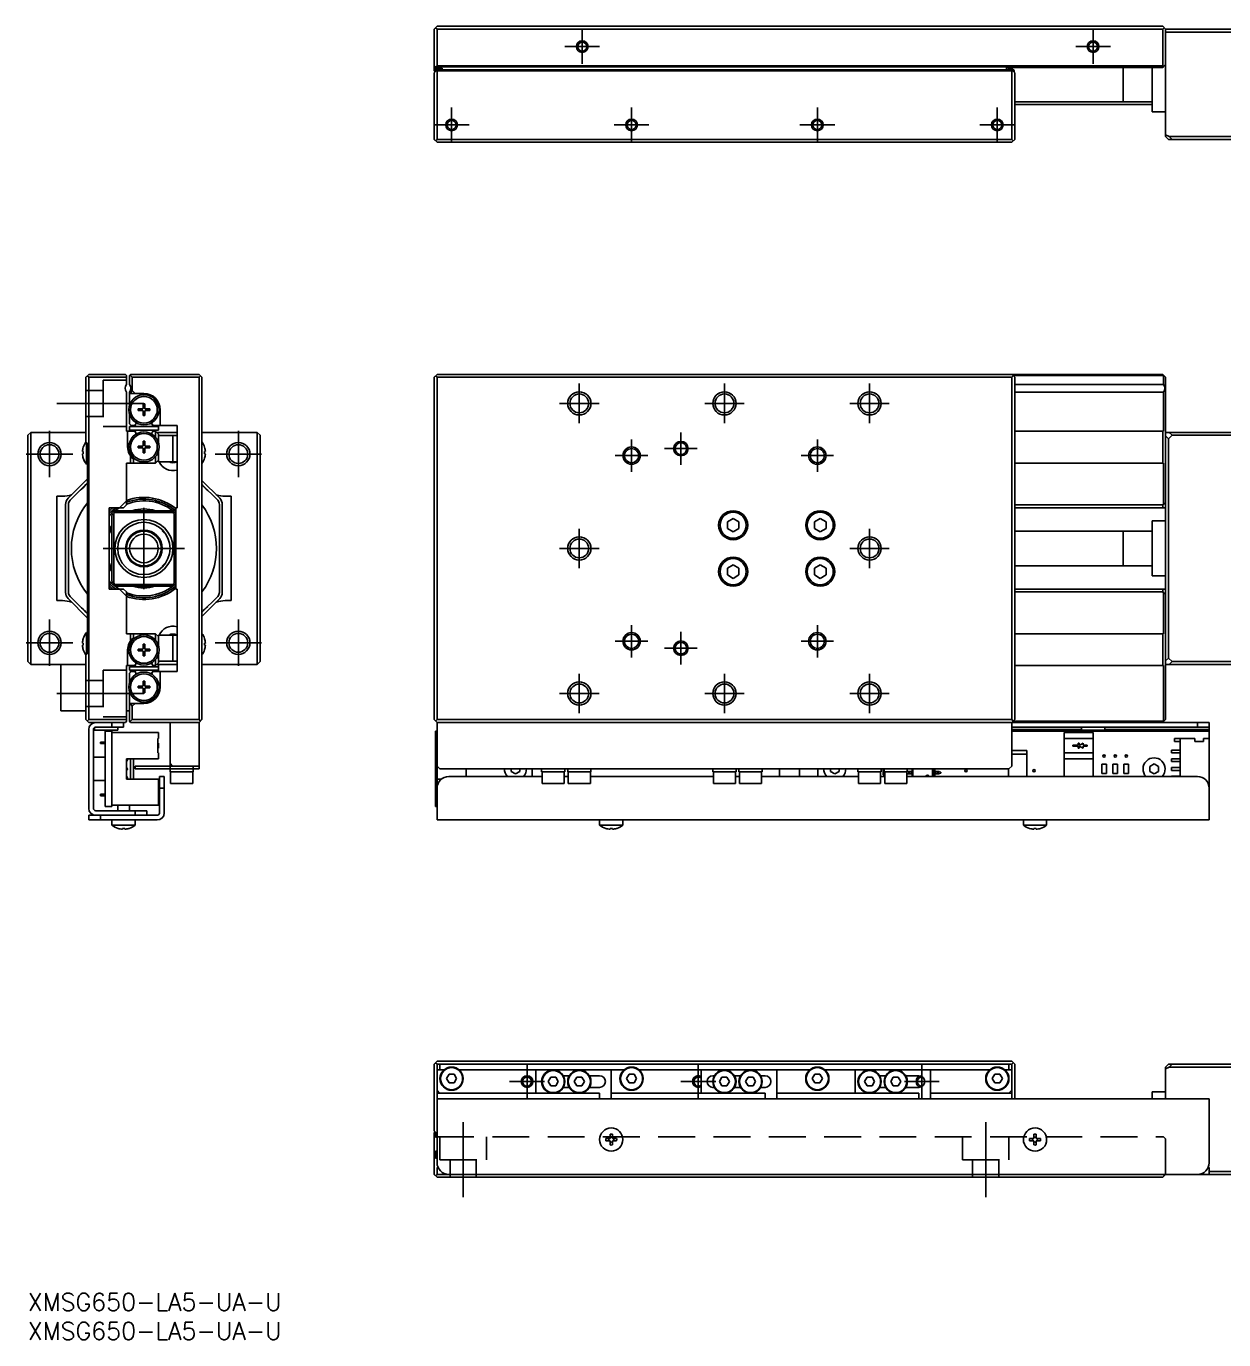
# Model space of a CAD drawing. Extents: x 0 to 677, y -8 to 228.
# Drawn here: x -0.3 to 206, y -8 to 218.4 of the extents above; entities that cross this region are included whole.
import ezdxf

# ---------------------------------------------------------------- set-up
doc = ezdxf.new("R2010")
doc.units = 0
doc.header["$LTSCALE"] = 0.5
doc.linetypes.add('CENTER', pattern=[50.8, 31.75, -6.35, 6.35, -6.35])
doc.linetypes.add('DASHED', pattern=[19.05, 12.7, -6.35])
for name, color, linetype in [('MSM_CENTER', 1, 'CENTER'), ('MSM_CONTINUOUS', 7, 'CONTINUOUS'), ('MSM_DASHED', 4, 'DASHED'), ('MSM_NARROW', 5, 'CONTINUOUS'), ('MSM_PART_NUMBER', 7, 'CONTINUOUS')]:
    doc.layers.add(name, color=color, linetype=linetype)
doc.styles.get("Standard").update_dxf_attribs({"font": 'txt.shx', "height": 1, "bigfont": 'bigfont.shx'})

# ---------------------------------------------------------------- blocks, each defined once
blk = doc.blocks.new('*U2')
at = {"layer": 'MSM_PART_NUMBER'}
blk.add_text('XMSG650-LA5-UA-U', height=3, dxfattribs=at).set_placement((0, -3))
blk = doc.blocks.new('*U3')
at = {"layer": 'MSM_PART_NUMBER'}
blk.add_text('XMSG650-LA5-UA-U', height=3, dxfattribs=at).set_placement((0, -8))

msp = doc.modelspace()

# ---------------------------------------------------------------- linework, layer by layer
at = {"layer": 'MSM_CENTER'}
for p, q in [((95.5, 211.887476), (95.5, 217.887476)), ((183.5, 211.887476), (183.5, 217.887476)), ((92.5, 214.887476), (98.5, 214.887476)), ((180.5, 214.887476), (186.5, 214.887476)), ((73, 198.387476), (73, 204.387476)), ((104, 198.387476), (104, 204.387476)), ((136, 198.387476), (136, 204.387476)), ((167, 198.387476), (167, 204.387476)), ((70, 201.387476), (76, 201.387476)), ((101, 201.387476), (107, 201.387476)), ((133, 201.387476), (139, 201.387476)), ((164, 201.387476), (170, 201.387476)), ((95, 149.987476), (95, 156.787476)), ((120, 149.987476), (120, 156.787476)), ((145, 149.987476), (145, 156.787476)), ((20, 153.387476), (5, 153.387476)), ((91.6, 153.387476), (98.4, 153.387476)), ((116.6, 153.387476), (123.4, 153.387476)), ((141.6, 153.387476), (148.4, 153.387476)), ((3.736544, 148.650931), (3.736544, 140.650931)), ((36.263456, 148.650931), (36.263456, 140.650931)), ((104, 141.587476), (104, 147.187476)), ((112.5, 142.787476), (112.5, 148.387476)), ((136, 141.587476), (136, 147.187476)), ((109.7, 145.587476), (115.3, 145.587476)), ((-0.263456, 144.650931), (7.736544, 144.650931)), ((32.263456, 144.650931), (40.263456, 144.650931)), ((101.2, 144.387476), (106.8, 144.387476)), ((133.2, 144.387476), (138.8, 144.387476)), ((20, 121.387476), (20, 135.387476)), ((95, 124.987476), (95, 131.787476)), ((145, 124.987476), (145, 131.787476)), ((13, 128.387476), (27, 128.387476)), ((91.6, 128.387476), (98.4, 128.387476)), ((141.6, 128.387476), (148.4, 128.387476)), ((3.736544, 116.12402), (3.736544, 108.12402)), ((36.263456, 116.12402), (36.263456, 108.12402)), ((104, 109.587476), (104, 115.187476)), ((112.5, 108.387476), (112.5, 113.987476)), ((136, 109.587476), (136, 115.187476)), ((-0.263456, 112.12402), (7.736544, 112.12402)), ((32.263456, 112.12402), (40.263456, 112.12402)), ((101.2, 112.387476), (106.8, 112.387476)), ((109.7, 111.187476), (115.3, 111.187476)), ((133.2, 112.387476), (138.8, 112.387476)), ((95, 99.987476), (95, 106.787476)), ((120, 99.987476), (120, 106.787476)), ((145, 99.987476), (145, 106.787476)), ((5, 103.387476), (20, 103.387476)), ((91.6, 103.387476), (98.4, 103.387476)), ((116.6, 103.387476), (123.4, 103.387476)), ((141.6, 103.387476), (148.4, 103.387476)), ((86, 33.5), (86, 39.5)), ((115.5, 33.5), (115.5, 39.5)), ((154, 33.5), (154, 39.5)), ((83, 36.5), (89, 36.5)), ((112.5, 36.5), (118.5, 36.5)), ((151, 36.5), (157, 36.5)), ((75, 29.51712), (75, 16.569738)), ((165, 16.569738), (165, 29.51712))]:
    msp.add_line(p, q, dxfattribs=at)
at = {"layer": 'MSM_CONTINUOUS'}
for p, q in [((70, 217.887476), (70.5, 218.387476)), ((70, 217.887476), (70, 210.687476)), ((70.25, 218.137476), (70.5, 217.887476)), ((70.5, 218.387476), (195.5, 218.387476)), ((195.5, 217.887476), (70.5, 217.887476)), ((70.5, 217.887476), (70.5, 211.587476)), ((196, 217.887476), (195.5, 218.387476)), ((195.5, 217.887476), (195.75, 218.137476)), ((195.5, 211.587476), (195.5, 217.887476)), ((196, 199.387476), (196, 217.887476)), ((196, 217.887476), (209.5, 217.887476)), ((209.5, 217.387476), (196, 217.387476)), ((195.6, 211.387476), (70, 211.387476)), ((71.4, 211.187476), (70, 211.187476)), ((70, 210.387476), (70.4, 210.787476)), ((70.1, 210.587476), (70, 210.687476)), ((70.1, 210.487476), (70.1, 210.687476)), ((70.5, 211.587476), (70.3, 211.387476)), ((70.4, 210.987476), (70.4, 210.787476)), ((71.1, 210.987476), (70.4, 210.987476)), ((70.4, 210.787476), (70.5, 210.887476)), ((70.4, 210.787476), (70.5, 210.687476)), ((70.5, 211.587476), (195.5, 211.587476)), ((70.5, 210.887476), (169.5, 210.887476)), ((169.5, 210.687476), (70.5, 210.687476)), ((70.5, 210.687476), (70.5, 198.887476)), ((71.1, 210.887476), (71.1, 210.987476)), ((71.4, 210.887476), (71.4, 211.187476)), ((195.5, 211.287476), (168.6, 211.287476)), ((168.6, 210.887476), (168.6, 211.287476)), ((168.9, 210.987476), (168.9, 210.887476)), ((169.6, 210.987476), (168.9, 210.987476)), ((169.5, 210.887476), (169.6, 210.787476)), ((169.5, 210.687476), (169.6, 210.787476)), ((169.5, 198.887476), (169.5, 210.687476)), ((169.6, 210.787476), (169.6, 210.987476)), ((169.6, 210.787476), (170, 210.387476)), ((169.9, 210.687476), (169.9, 210.487476)), ((188.7, 205.387471), (188.7, 211.287476)), ((193.7, 203.637476), (193.7, 211.287476)), ((195.65, 211.437476), (195.5, 211.587476)), ((195.5, 211.287476), (195.65, 211.437476)), ((195.65, 211.437476), (196, 211.787476)), ((70, 198.887476), (70, 210.387476)), ((170, 210.387476), (170, 198.887476)), ((170, 205.387476), (193.7, 205.387476)), ((193.7, 204.887476), (170, 204.887476)), ((193.7, 203.637476), (196, 203.637476)), ((196, 199.693662), (196.612372, 199.387476)), ((196.5, 198.887476), (196, 199.387476)), ((196.612372, 199.387476), (197.112372, 198.887476)), ((196.612372, 199.387476), (209.5, 199.387476)), ((70.5, 198.387476), (70, 198.887476)), ((70.5, 198.887476), (70.25, 198.637476)), ((70.5, 198.887476), (169.5, 198.887476)), ((169.5, 198.387476), (70.5, 198.387476)), ((169.5, 198.387476), (170, 198.887476)), ((169.75, 198.637476), (169.5, 198.887476)), ((209.5, 198.887476), (196.5, 198.887476)), ((10, 157.887476), (10.5, 158.387476)), ((10, 146.787476), (10, 157.887476)), ((10.5, 157.887476), (10.25, 158.137476)), ((10.5, 158.387476), (16.8, 158.387476)), ((17, 157.887476), (10.5, 157.887476)), ((10.5, 157.887476), (10.5, 98.887476)), ((16.8, 158.387476), (17, 158.187476)), ((17, 158.187476), (17, 156.648913)), ((17.7, 158.387476), (17.5, 158.187476)), ((17.5, 156.648913), (17.5, 158.187476)), ((18, 157.887476), (17.6, 158.287476)), ((17.7, 158.387476), (29.5, 158.387476)), ((18, 157.887476), (18, 155.587476)), ((29.5, 157.887476), (18, 157.887476)), ((29.5, 158.387476), (30, 157.887476)), ((29.75, 158.137476), (29.5, 157.887476)), ((29.5, 98.887476), (29.5, 157.887476)), ((30, 157.887476), (30, 98.887476)), ((70.5, 158.387476), (70, 157.887476)), ((70, 98.887476), (70, 157.887476)), ((70.25, 158.137476), (70.5, 157.887476)), ((70.5, 158.387476), (195.5, 158.387476)), ((169.5, 157.887476), (70.5, 157.887476)), ((70.5, 157.887476), (70.5, 98.887476)), ((170, 157.887476), (169.5, 158.387476)), ((169.5, 157.887476), (169.75, 158.137476)), ((169.5, 98.887476), (169.5, 157.887476)), ((195.6, 158.187476), (169.7, 158.187476)), ((170, 157.887476), (170, 98.887476)), ((170, 156.648913), (195.6, 156.648913)), ((195.65, 158.237476), (195.5, 158.387476)), ((195.6, 158.187476), (195.65, 158.237476)), ((195.6, 156.648913), (195.6, 158.187476)), ((195.65, 158.237476), (196, 157.887476)), ((196, 157.887476), (196, 98.887476)), ((17, 155.326038), (17, 148.587476)), ((17.5, 155.326038), (17.5, 153.001618)), ((20, 155.087476), (17.5, 155.087476)), ((18, 155.587476), (17.646447, 155.087476)), ((18.5, 155.087476), (18, 155.587476)), ((195.6, 155.326038), (170, 155.326038)), ((195.6, 148.587476), (195.6, 155.326038)), ((19, 152.432476), (19, 152.142476)), ((19, 152.432476), (19.795, 152.432476)), ((19, 152.142476), (19.795, 152.142476)), ((19.529993, 152.142476), (19.529993, 152.432476)), ((19.855, 152.492476), (19.855, 153.287476)), ((19.855, 153.287476), (20.145, 153.287476)), ((20.145, 152.757482), (19.855, 152.757482)), ((19.855, 151.287476), (19.855, 152.082476)), ((19.855, 151.817469), (20.145, 151.817469)), ((20.145, 152.492476), (20.145, 153.287476)), ((20.145, 151.287476), (20.145, 152.082476)), ((20.205, 152.432476), (21, 152.432476)), ((20.205, 152.142476), (21, 152.142476)), ((20.470007, 152.142476), (20.470007, 152.432476)), ((21, 152.432476), (21, 152.142476)), ((22.8, 149.587476), (22.8, 152.287476)), ((17.5, 151.573333), (17.5, 149.887476)), ((17.5, 149.887476), (17.8, 149.587476)), ((17.8, 149.587476), (18.455588, 149.587476)), ((18.535408, 149.725727), (18.455588, 149.587476)), ((19.855, 151.287476), (20.145, 151.287476)), ((21.544412, 149.587476), (21.327131, 149.963817)), ((21.544412, 149.587476), (25.7, 149.587476)), ((25.7, 135.387476), (25.7, 149.587476)), ((0, 147.887476), (0.5, 148.387476)), ((0, 108.887476), (0, 147.887476)), ((10, 148.387476), (0.5, 148.387476)), ((0.5, 148.387476), (0.5, 108.387476)), ((17, 148.587476), (18.455588, 148.587476)), ((17.2, 145.887476), (17.2, 148.587476)), ((22.5, 149.387476), (17.5, 149.387476)), ((17.5, 148.787476), (17.5, 149.387476)), ((22.5, 148.787476), (17.5, 148.787476)), ((18.455588, 148.587476), (18.672869, 148.211134)), ((18.575165, 148.387476), (18.571058, 148.387476)), ((21.433637, 148.387476), (21.424836, 148.387476)), ((21.464592, 148.449224), (21.544412, 148.587476)), ((22, 148.587476), (21.544412, 148.587476)), ((22.5, 148.087476), (22, 148.587476)), ((22, 147.5488), (22, 148.587476)), ((25.7, 148.387476), (22.2, 148.387476)), ((22.5, 148.787476), (22.5, 149.387476)), ((22.5, 148.087476), (22.5, 146.601618)), ((25.7, 147.837476), (22.5, 147.837476)), ((25, 143.337476), (25, 147.837476)), ((30, 148.387476), (39.5, 148.387476)), ((39.5, 148.387476), (40, 147.887476)), ((39.5, 108.387476), (39.5, 148.387476)), ((40, 147.887476), (40, 108.887476)), ((195.6, 148.587476), (170, 148.587476)), ((195.5, 143.087476), (195.5, 148.587476)), ((196, 148.387476), (256.5, 148.387476)), ((196.5, 147.275103), (196, 147.775103)), ((197.112372, 147.887476), (196.5, 147.275103)), ((196.5, 147.275103), (196.5, 109.499848)), ((196.612372, 148.387476), (197.112372, 147.887476)), ((209.5, 147.887476), (197.112372, 147.887476)), ((9.412525, 145.087476), (9.544268, 145.087476)), ((9.544268, 145.837476), (9.544268, 145.816184)), ((9.544268, 145.087476), (9.544268, 144.687476)), ((10, 146.787476), (10.3, 146.487476)), ((10.102001, 146.685475), (10.102001, 142.887476)), ((10.3, 110.287476), (10.3, 146.487476)), ((19, 146.032476), (19, 145.742476)), ((19, 146.032476), (19.795, 146.032476)), ((19, 145.742476), (19.795, 145.742476)), ((19.529993, 145.742476), (19.529993, 146.032476)), ((19.855, 146.092476), (19.855, 146.887476)), ((19.855, 146.887476), (20.145, 146.887476)), ((20.145, 146.357482), (19.855, 146.357482)), ((19.855, 144.887476), (19.855, 145.682476)), ((19.855, 145.417469), (20.145, 145.417469)), ((20.145, 146.092476), (20.145, 146.887476)), ((20.145, 144.887476), (20.145, 145.682476)), ((20.205, 146.032476), (21, 146.032476)), ((20.205, 145.742476), (21, 145.742476)), ((20.470007, 145.742476), (20.470007, 146.032476)), ((21, 146.032476), (21, 145.742476)), ((22.5, 145.173333), (22.5, 143.337476)), ((30.455732, 145.816184), (30.455732, 145.837476)), ((30.455732, 144.687476), (30.455732, 145.087476)), ((30.455732, 145.087476), (30.587476, 145.087476)), ((9.544268, 144.687476), (9.412525, 144.687476)), ((9.544268, 143.958767), (9.544268, 143.937476)), ((10.102001, 142.887476), (10.3, 142.887476)), ((17, 143.087476), (17, 135.887476)), ((22, 143.087476), (17, 143.087476)), ((17.7, 143.087476), (17.7, 144.290604)), ((18.2, 143.742714), (18.2, 143.087476)), ((19.855, 144.887476), (20.145, 144.887476)), ((22, 143.087476), (22, 144.226151)), ((22, 143.087476), (22.5, 143.587476)), ((22.5, 143.337476), (25.7, 143.337476)), ((30.587476, 144.687476), (30.455732, 144.687476)), ((30.455732, 143.937476), (30.455732, 143.958767)), ((195.6, 143.087476), (170, 143.087476)), ((195.6, 136.028897), (195.6, 143.087476)), ((6.93934, 137.033922), (10.3, 140.394582)), ((10.3, 139.687476), (7.292893, 136.680369)), ((30, 140.094582), (33.06066, 137.033922)), ((32.707107, 136.680369), (30, 139.387476)), ((5, 137.387476), (6, 137.387476)), ((5, 137.387476), (5, 119.387476)), ((6.5, 120.801689), (6.5, 135.973262)), ((7, 135.973262), (7, 120.801689)), ((15.792893, 135.387476), (17, 136.594582)), ((17, 135.887476), (16.5, 135.387476)), ((33, 120.801689), (33, 135.973262)), ((33.5, 135.973262), (33.5, 120.801689)), ((35, 137.387476), (34, 137.387476)), ((35, 137.387476), (35, 119.387476)), ((170, 135.887476), (195.5, 135.887476)), ((195.5, 135.887476), (195.6, 136.028897)), ((195.5, 135.387476), (195.5, 135.887476)), ((196, 136.194582), (195.6, 136.028897)), ((14, 135.387476), (14, 121.387476)), ((16.5, 135.387476), (14, 135.387476)), ((14.5, 134.087476), (14.8, 134.387476)), ((14.5, 122.687476), (14.5, 134.087476)), ((15, 134.587476), (14.8, 134.387476)), ((14.8, 134.387476), (14.8, 122.387476)), ((15, 134.587476), (15.3, 134.887476)), ((25, 134.587476), (15, 134.587476)), ((15.3, 134.887476), (24.7, 134.887476)), ((24.7, 134.887476), (25, 134.587476)), ((25.2, 134.387476), (25, 134.587476)), ((25.2, 134.387476), (25.5, 134.087476)), ((25.2, 122.387476), (25.2, 134.387476)), ((25.5, 135.387476), (25.7, 135.387476)), ((25.5, 121.387476), (25.5, 135.387476)), ((196, 135.387476), (170, 135.387476)), ((23.2, 131.362476), (23.2, 131.551334)), ((23.2, 131.362476), (23.425, 131.137476)), ((23.425, 131.306272), (23.425, 131.137476)), ((120.5, 132.964826), (121.5, 133.542176)), ((120.5, 131.810125), (120.5, 132.964826)), ((121.5, 131.232775), (120.5, 131.810125)), ((121.5, 133.542176), (122.5, 132.964826)), ((122.5, 131.810125), (121.5, 131.232775)), ((122.5, 132.964826), (122.5, 131.810125)), ((135.5, 132.964826), (136.5, 133.542176)), ((135.5, 131.810125), (135.5, 132.964826)), ((136.5, 131.232775), (135.5, 131.810125)), ((136.5, 133.542176), (137.5, 132.964826)), ((137.5, 131.810125), (136.5, 131.232775)), ((137.5, 132.964826), (137.5, 131.810125)), ((193.7, 131.387476), (170, 131.387476)), ((188.7, 125.387471), (188.7, 131.387481)), ((196, 133.137476), (193.7, 133.137476)), ((193.7, 123.637476), (193.7, 133.137476)), ((23.425, 131.137476), (23.561723, 131.137476)), ((23.561743, 131.137476), (23.561894, 131.137476)), ((23.425, 125.637476), (23.2, 125.412476)), ((23.2, 125.223617), (23.2, 125.412476)), ((23.561723, 125.637476), (23.425, 125.637476)), ((23.425, 125.637476), (23.425, 125.468679)), ((23.561952, 125.637476), (23.561743, 125.637476)), ((120.5, 124.964826), (121.5, 125.542176)), ((120.5, 123.810125), (120.5, 124.964826)), ((121.5, 125.542176), (122.5, 124.964826)), ((122.5, 124.964826), (122.5, 123.810125)), ((135.5, 124.964826), (136.5, 125.542176)), ((135.5, 123.810125), (135.5, 124.964826)), ((136.5, 125.542176), (137.5, 124.964826)), ((137.5, 124.964826), (137.5, 123.810125)), ((170, 125.387476), (193.7, 125.387476)), ((14.8, 122.387476), (14.5, 122.687476)), ((14.8, 122.387476), (15, 122.187476)), ((25.2, 122.387476), (24.7, 121.887476)), ((25.5, 122.687476), (25.2, 122.387476)), ((121.5, 123.232775), (120.5, 123.810125)), ((122.5, 123.810125), (121.5, 123.232775)), ((136.5, 123.232775), (135.5, 123.810125)), ((137.5, 123.810125), (136.5, 123.232775)), ((193.7, 123.637476), (196, 123.637476)), ((7.292893, 120.094582), (10.3, 117.087476)), ((14, 121.387476), (16.5, 121.387476)), ((15.3, 121.887476), (15, 122.187476)), ((15, 122.187476), (25, 122.187476)), ((24.7, 121.887476), (15.3, 121.887476)), ((17, 120.180369), (15.792893, 121.387476)), ((16.5, 121.387476), (17, 120.887476)), ((17, 120.887476), (17, 113.687476)), ((25.7, 121.387476), (25.5, 121.387476)), ((25.7, 107.187476), (25.7, 121.387476)), ((30, 117.387476), (32.707107, 120.094582)), ((170, 121.387476), (196, 121.387476)), ((195.5, 120.887476), (170, 120.887476)), ((195.5, 120.887476), (195.5, 121.387476)), ((195.6, 120.746054), (195.5, 120.887476)), ((195.6, 120.746054), (196, 120.580369)), ((195.6, 113.687476), (195.6, 120.746054)), ((5, 119.387476), (6, 119.387476)), ((10.3, 116.380369), (6.93934, 119.741029)), ((33.06066, 119.741029), (30, 116.680369)), ((35, 119.387476), (34, 119.387476)), ((10.3, 113.887476), (10.102001, 113.887476)), ((10.102001, 113.887476), (10.102001, 110.089476)), ((17, 113.687476), (22, 113.687476)), ((17.7, 112.484347), (17.7, 113.687476)), ((18.2, 113.687476), (18.2, 113.032237)), ((22.5, 113.187476), (22, 113.687476)), ((22, 112.5488), (22, 113.687476)), ((25.7, 113.437476), (22.5, 113.437476)), ((22.5, 113.437476), (22.5, 111.601618)), ((25, 108.937476), (25, 113.437476)), ((195.6, 113.687476), (170, 113.687476)), ((195.5, 108.187476), (195.5, 113.687476)), ((9.412525, 112.087476), (9.544268, 112.087476)), ((9.544268, 111.687476), (9.412525, 111.687476)), ((9.544268, 112.837476), (9.544268, 112.816184)), ((9.544268, 112.087476), (9.544268, 111.687476)), ((9.544268, 110.958767), (9.544268, 110.937476)), ((19, 111.032476), (19, 110.742476)), ((19, 111.032476), (19.795, 111.032476)), ((19.529993, 110.742476), (19.529993, 111.032476)), ((19.855, 111.092476), (19.855, 111.887476)), ((19.855, 111.887476), (20.145, 111.887476)), ((20.145, 111.357482), (19.855, 111.357482)), ((20.145, 111.092476), (20.145, 111.887476)), ((20.205, 111.032476), (21, 111.032476)), ((20.470007, 110.742476), (20.470007, 111.032476)), ((21, 111.032476), (21, 110.742476)), ((30.455732, 112.816184), (30.455732, 112.837476)), ((30.455732, 111.687476), (30.455732, 112.087476)), ((30.455732, 112.087476), (30.587476, 112.087476)), ((30.587476, 111.687476), (30.455732, 111.687476)), ((30.455732, 110.937476), (30.455732, 110.958767)), ((0.5, 108.387476), (0, 108.887476)), ((10.3, 110.287476), (10, 109.987476)), ((10, 98.887476), (10, 109.987476)), ((17.2, 110.887476), (17.2, 108.187476)), ((19, 110.742476), (19.795, 110.742476)), ((19.855, 109.887476), (19.855, 110.682476)), ((19.855, 110.417469), (20.145, 110.417469)), ((19.855, 109.887476), (20.145, 109.887476)), ((20.145, 109.887476), (20.145, 110.682476)), ((20.205, 110.742476), (21, 110.742476)), ((22, 108.187476), (22, 109.226151)), ((22, 108.187476), (22.5, 108.687476)), ((22.5, 110.173333), (22.5, 108.687476)), ((22.5, 108.937476), (25.7, 108.937476)), ((40, 108.887476), (39.5, 108.387476)), ((196, 108.999848), (196.5, 109.499848)), ((196.5, 109.499848), (197.112372, 108.887476)), ((197.112372, 108.887476), (196.612372, 108.387476)), ((197.112372, 108.887476), (209.5, 108.887476)), ((10, 108.387476), (0.5, 108.387476)), ((5.7, 100.387476), (5.7, 108.387476)), ((17, 108.187476), (17, 98.587476)), ((18.455588, 108.187476), (17, 108.187476)), ((22.5, 107.987476), (17.5, 107.987476)), ((17.5, 107.387476), (17.5, 107.987476)), ((22.5, 107.387476), (17.5, 107.387476)), ((17.8, 107.187476), (17.5, 106.887476)), ((17.5, 105.201618), (17.5, 106.887476)), ((17.7, 107.987476), (17.7, 108.187476)), ((17.7, 107.087476), (17.7, 107.387476)), ((17.8, 107.187476), (18.455588, 107.187476)), ((18.672869, 108.563817), (18.455588, 108.187476)), ((18.455588, 107.187476), (18.535408, 107.049224)), ((18.575165, 108.387476), (18.571058, 108.387476)), ((21.327131, 106.811134), (21.544412, 107.187476)), ((21.433637, 108.387476), (21.424836, 108.387476)), ((21.544412, 108.187476), (21.464592, 108.325727)), ((22, 108.187476), (21.544412, 108.187476)), ((21.544412, 107.187476), (25.7, 107.187476)), ((25.7, 108.387476), (22.2, 108.387476)), ((22.5, 107.187476), (22.5, 108.387476)), ((22.8, 107.187476), (22.8, 104.487476)), ((30, 108.387476), (39.5, 108.387476)), ((195.6, 108.187476), (170, 108.187476)), ((195.6, 98.587476), (195.6, 108.187476)), ((256.5, 108.387476), (196, 108.387476)), ((19, 104.632476), (19, 104.342476)), ((19, 104.632476), (19.795, 104.632476)), ((19, 104.342476), (19.795, 104.342476)), ((19.529993, 104.342476), (19.529993, 104.632476)), ((19.855, 104.692476), (19.855, 105.487476)), ((19.855, 105.487476), (20.145, 105.487476)), ((20.145, 104.957482), (19.855, 104.957482)), ((19.855, 103.487476), (19.855, 104.282476)), ((20.145, 104.692476), (20.145, 105.487476)), ((20.145, 103.487476), (20.145, 104.282476)), ((20.205, 104.632476), (21, 104.632476)), ((20.205, 104.342476), (21, 104.342476)), ((20.470007, 104.342476), (20.470007, 104.632476)), ((21, 104.632476), (21, 104.342476)), ((17.5, 98.587476), (17.5, 103.773333)), ((19.855, 104.017469), (20.145, 104.017469)), ((19.855, 103.487476), (20.145, 103.487476)), ((10, 100.387476), (5.7, 100.387476)), ((17.5, 100.387476), (17, 100.387476)), ((17.5, 101.687476), (20, 101.687476)), ((17.646447, 101.687476), (18, 101.187476)), ((18, 101.187476), (18.5, 101.687476)), ((18, 101.187476), (18, 98.887476)), ((10.5, 98.387476), (10, 98.887476)), ((10.25, 98.637476), (10.5, 98.887476)), ((10.5, 98.887476), (17, 98.887476)), ((16.8, 98.387476), (10.5, 98.387476)), ((11.5, 97.533886), (11.5, 97.087476)), ((11.7, 97.587476), (16.5, 97.587476)), ((14.5, 97.587476), (14.5, 98.387476)), ((15.5, 97.087476), (15.5, 97.587476)), ((16.5, 98.387476), (16.5, 97.587476)), ((17, 98.587476), (16.8, 98.387476)), ((17.5, 98.587476), (17.7, 98.387476)), ((17.6, 98.487476), (18, 98.887476)), ((29.5, 98.387476), (17.7, 98.387476)), ((18, 98.887476), (29.5, 98.887476)), ((24.5, 98.387476), (24.5, 89.887476)), ((30, 98.887476), (29.5, 98.387476)), ((29.5, 98.887476), (29.75, 98.637476)), ((29.5, 98.387476), (29.5, 90.387476)), ((70, 98.887476), (70.5, 98.387476)), ((70.5, 98.887476), (70.25, 98.637476)), ((70.5, 98.887476), (169.5, 98.887476)), ((203.5, 98.387476), (70.5, 98.387476)), ((70.5, 81.587476), (70.5, 98.387476)), ((169.5, 98.387476), (170, 98.887476)), ((169.75, 98.637476), (169.5, 98.887476)), ((169.5, 90.887476), (169.5, 98.387476)), ((169.5, 97.587476), (203.5, 97.587476)), ((169.7, 98.587476), (195.6, 98.587476)), ((181.5, 96.887476), (181.5, 97.587476)), ((185.5, 97.587476), (185.5, 96.887476)), ((195.5, 98.387476), (195.65, 98.537476)), ((195.65, 98.537476), (195.6, 98.587476)), ((196, 98.887476), (195.65, 98.537476)), ((201.5, 97.587476), (201.5, 98.387476)), ((203.5, 98.387476), (203.5, 81.587476)), ((10.5, 97.187476), (10.5, 83.587476)), ((11.3, 97.187476), (11.3, 83.587476)), ((15.5, 97.087476), (11.5, 97.087476)), ((13.3, 96.887476), (14.5, 96.887476)), ((13.3, 83.887476), (13.3, 96.887476)), ((14.5, 83.887476), (14.5, 96.887476)), ((22.5, 96.637476), (14.5, 96.637476)), ((22.5, 95.637476), (22.4, 95.637476)), ((22.4, 93.137476), (22.4, 95.637476)), ((22.5, 95.637476), (22.5, 96.637476)), ((70.2, 83.887476), (70.2, 96.887476)), ((70.2, 96.887476), (70.5, 96.887476)), ((181.5, 97.187476), (169.5, 97.187476)), ((169.5, 96.887476), (203.5, 96.887476)), ((178.5, 89.087476), (178.5, 96.637476)), ((183.5, 96.637476), (178.5, 96.637476)), ((178.5, 95.637476), (183.5, 95.637476)), ((185.5, 97.087476), (181.5, 97.087476)), ((183.5, 89.087476), (183.5, 96.637476)), ((203.5, 97.187476), (185.5, 97.187476)), ((197.5, 95.637476), (201, 95.637476)), ((197.5, 95.137476), (197.5, 95.637476)), ((197.5, 95.137476), (198.5, 95.137476)), ((198.5, 95.637476), (198.5, 89.087476)), ((201, 95.637476), (201, 95.137476)), ((202.5, 95.137476), (201, 95.137476)), ((202.5, 95.637476), (203.5, 95.637476)), ((202.5, 95.637476), (202.5, 95.137476)), ((13.3, 95.012476), (12.5, 95.012476)), ((12.5, 95.012476), (12.5, 94.762476)), ((13.3, 94.762476), (12.5, 94.762476)), ((22.4, 94.837476), (22.5, 94.837476)), ((22.4, 94.462476), (22.5, 94.462476)), ((22.4, 94.312476), (22.5, 94.312476)), ((22.4, 93.937476), (22.5, 93.937476)), ((22.5, 93.137476), (22.4, 93.137476)), ((22.5, 93.937476), (22.5, 94.837476)), ((22.5, 92.137476), (22.5, 93.137476)), ((172.1, 93.537476), (169.5, 93.537476)), ((172.1, 92.937476), (169.5, 92.937476)), ((172.1, 89.087476), (172.1, 93.537476)), ((183.5, 93.137476), (178.5, 93.137476)), ((180, 94.462476), (180.95, 94.462476)), ((180, 94.312476), (180, 94.462476)), ((180.95, 94.312476), (180, 94.312476)), ((180.95, 94.837476), (181.1, 94.837476)), ((180.95, 94.462476), (180.95, 94.837476)), ((180.95, 93.937476), (180.95, 94.312476)), ((181.1, 93.937476), (180.95, 93.937476)), ((181.1, 94.837476), (181.1, 94.445211)), ((181.1, 94.445211), (181.779423, 94.837476)), ((181.779423, 93.937476), (181.1, 94.32974)), ((181.1, 94.32974), (181.1, 93.937476)), ((181.779423, 94.837476), (181.779423, 94.462476)), ((181.779423, 94.462476), (182.479423, 94.462476)), ((182.479423, 94.312476), (181.779423, 94.312476)), ((181.779423, 94.312476), (181.779423, 93.937476)), ((182.479423, 94.462476), (182.479423, 94.312476)), ((198.5, 93.637476), (197, 93.637476)), ((197, 93.137476), (197, 93.637476)), ((197, 93.137476), (198.5, 93.137476)), ((13.3, 92.387476), (11.3, 92.387476)), ((17, 92.137476), (22.5, 92.137476)), ((17, 88.637476), (17, 92.137476)), ((17.7, 92.137476), (17.7, 88.637476)), ((18.2, 92.137476), (18.2, 88.637476)), ((29.5, 90.887476), (18.5, 90.887476)), ((18.5, 90.387474), (18.5, 90.887476)), ((25, 90.887476), (24.5, 91.387476)), ((28.5, 89.887476), (28.5, 90.887476)), ((70.5, 90.887476), (71, 90.387476)), ((169, 90.387476), (169.5, 90.887476)), ((178.5, 92.137476), (183.5, 92.137476)), ((185.0025, 91.187476), (185.0025, 89.587476)), ((185.8025, 91.187476), (185.0025, 91.187476)), ((185.8025, 89.587476), (185.8025, 91.187476)), ((187.7075, 91.187476), (186.9075, 91.187476)), ((186.9075, 91.187476), (186.9075, 89.587476)), ((187.7075, 89.587476), (187.7075, 91.187476)), ((189.6125, 91.187476), (188.8125, 91.187476)), ((188.8125, 91.187476), (188.8125, 89.587476)), ((189.6125, 89.587476), (189.6125, 91.187476)), ((193.25, 90.820488), (194, 91.253501)), ((193.25, 89.954463), (193.25, 90.820488)), ((194, 91.253501), (194.75, 90.820488)), ((194.75, 90.820488), (194.75, 89.954463)), ((198.5, 92.137476), (197, 92.137476)), ((197, 91.637476), (197, 92.137476)), ((197, 91.637476), (198.5, 91.637476)), ((198.5, 90.637476), (197, 90.637476)), ((197, 90.137476), (197, 90.637476)), ((11.3, 88.387476), (13.3, 88.387476)), ((22.5, 88.637476), (17, 88.637476)), ((18.5, 90.387474), (24.5, 90.387474)), ((22.5, 84.137476), (22.5, 88.637476)), ((22.7, 89.087476), (23.5, 89.087476)), ((22.7, 82.887476), (22.7, 89.087476)), ((23.5, 89.087476), (23.5, 82.787476)), ((28.5, 90.387476), (24.5, 90.387474)), ((28.5, 89.887476), (24.5, 89.887476)), ((24.6, 89.887476), (24.6, 87.887476)), ((28.4, 87.887476), (28.4, 89.887476)), ((29.5, 90.387476), (28.5, 90.387476)), ((71.236077, 88.637476), (70.5, 88.637476)), ((169, 90.387476), (71, 90.387476)), ((88.6, 89.087476), (72.5, 89.087476)), ((75.5, 89.087476), (75.5, 90.387476)), ((83.25, 89.954463), (83.25, 90.387476)), ((84, 89.52145), (83.25, 89.954463)), ((84.75, 89.954463), (84, 89.52145)), ((84.75, 90.387476), (84.75, 89.954463)), ((86.9, 90.387476), (86.9, 89.087476)), ((88.5, 90.387476), (88.5, 89.887476)), ((92.5, 89.887476), (88.5, 89.887476)), ((88.6, 89.887476), (88.6, 87.887476)), ((92.4, 87.887476), (92.4, 89.887476)), ((93.1, 89.087476), (92.4, 89.087476)), ((92.5, 89.887476), (92.5, 90.387476)), ((93, 90.387476), (93, 89.887476)), ((97, 89.887476), (93, 89.887476)), ((93.1, 89.887476), (93.1, 87.887476)), ((96.9, 87.887476), (96.9, 89.887476)), ((118.1, 89.087476), (96.9, 89.087476)), ((97, 89.887476), (97, 90.387476)), ((118, 90.387476), (118, 89.887476)), ((122, 89.887476), (118, 89.887476)), ((118.1, 89.887476), (118.1, 87.887476)), ((121.9, 87.887476), (121.9, 89.887476)), ((122.6, 89.087476), (121.9, 89.087476)), ((122, 89.887476), (122, 90.387476)), ((122.5, 90.387476), (122.5, 89.887476)), ((126.5, 89.887476), (122.5, 89.887476)), ((122.6, 89.887476), (122.6, 87.887476)), ((126.4, 87.887476), (126.4, 89.887476)), ((143.1, 89.087476), (126.4, 89.087476)), ((126.5, 89.887476), (126.5, 90.387476)), ((129.5, 89.087476), (129.5, 90.387476)), ((132.9, 90.387476), (132.9, 89.087476)), ((136.1, 89.087476), (136.1, 90.387476)), ((138.25, 89.954463), (138.25, 90.387476)), ((139, 89.52145), (138.25, 89.954463)), ((139.75, 89.954463), (139, 89.52145)), ((139.75, 90.387476), (139.75, 89.954463)), ((143, 90.387476), (143, 89.887476)), ((147, 89.887476), (143, 89.887476)), ((143.1, 89.887476), (143.1, 87.887476)), ((146.9, 87.887476), (146.9, 89.887476)), ((147.6, 89.087476), (146.9, 89.087476)), ((147, 89.887476), (147, 90.387476)), ((147.3125, 90.387476), (147.3125, 89.387476)), ((147.3125, 89.387476), (147.6, 89.387476)), ((147.5, 90.387476), (147.5, 89.887476)), ((151.5, 89.887476), (147.5, 89.887476)), ((147.6, 89.887476), (147.6, 87.887476)), ((151.4, 87.887476), (151.4, 89.887476)), ((151.4, 89.852476), (151.5375, 89.852476)), ((151.5375, 89.652476), (151.4, 89.652476)), ((201.5, 89.087476), (151.4, 89.087476)), ((151.5, 89.887476), (151.5, 90.387476)), ((151.5375, 89.852476), (151.603895, 89.967476)), ((151.603895, 89.537476), (151.5375, 89.652476)), ((152.3375, 89.967476), (151.603895, 89.967476)), ((152.3375, 89.537476), (151.603895, 89.537476)), ((151.7975, 89.537476), (151.7975, 89.967476)), ((151.8975, 89.537476), (151.8975, 89.967476)), ((152.2275, 89.967476), (152.2275, 89.537476)), ((152.3375, 89.087476), (152.3375, 90.387476)), ((152.4375, 90.387476), (152.4375, 89.087476)), ((155.816078, 89.087476), (155.816078, 90.387476)), ((155.886789, 90.387476), (155.886789, 89.087476)), ((156.208211, 89.087476), (156.208211, 90.387476)), ((156.2375, 90.387476), (156.2375, 89.087476)), ((156.2375, 89.967476), (156.971105, 89.967476)), ((156.971105, 89.537476), (156.2375, 89.537476)), ((156.3475, 89.537476), (156.3475, 89.967476)), ((156.6775, 89.967476), (156.6775, 89.537476)), ((156.7775, 89.967476), (156.7775, 89.537476)), ((156.971105, 89.967476), (157.0375, 89.852476)), ((157.0375, 89.652476), (156.971105, 89.537476)), ((157.0375, 89.852476), (157.2875, 89.852476)), ((157.2875, 89.652476), (157.0375, 89.652476)), ((157.2875, 89.652476), (157.2875, 89.852476)), ((168.9, 90.387476), (168.9, 89.087476)), ((185.0025, 89.587476), (185.8025, 89.587476)), ((186.9075, 89.587476), (187.7075, 89.587476)), ((188.8125, 89.587476), (189.6125, 89.587476)), ((194, 89.52145), (193.25, 89.954463)), ((194.75, 89.954463), (194, 89.52145)), ((197, 90.137476), (198.5, 90.137476)), ((198.5, 89.137476), (197, 89.137476)), ((197, 89.087476), (197, 89.137476)), ((23.5, 87.087476), (22.7, 87.087476)), ((24.6, 87.887476), (28.4, 87.887476)), ((88.6, 87.887476), (92.4, 87.887476)), ((93.1, 87.887476), (96.9, 87.887476)), ((118.1, 87.887476), (121.9, 87.887476)), ((122.6, 87.887476), (126.4, 87.887476)), ((143.1, 87.887476), (146.9, 87.887476)), ((147.6, 87.887476), (151.4, 87.887476)), ((13.3, 86.012476), (12.5, 86.012476)), ((12.5, 86.012476), (12.5, 85.762476)), ((13.3, 85.762476), (12.5, 85.762476)), ((13.3, 83.887476), (14.5, 83.887476)), ((14.5, 84.137476), (22.5, 84.137476)), ((15.5, 84.137476), (15.5, 83.187495)), ((17.5, 83.187495), (17.5, 84.137476)), ((70.5, 83.887476), (70.2, 83.887476)), ((10.5, 82.387476), (22.2, 82.387476)), ((10.5, 81.587476), (10.5, 82.387476)), ((22.3, 81.587476), (10.5, 81.587476)), ((11.7, 83.187476), (20.5, 83.187476)), ((12.5, 82.387476), (12.5, 81.587476)), ((14.5, 81.587476), (14.5, 80.689476)), ((18.5, 82.387476), (18.5, 83.187476)), ((18.5, 80.689476), (18.5, 81.587476)), ((20.5, 83.187476), (20.5, 82.387476)), ((203.5, 81.587476), (70.5, 81.587476)), ((98.5, 81.587476), (98.5, 80.689476)), ((102.5, 80.689476), (102.5, 81.587476)), ((171.5, 81.587476), (171.5, 80.689476)), ((175.5, 80.689476), (175.5, 81.587476)), ((14.5, 80.689476), (18.5, 80.689476)), ((15.55, 80.131743), (15.571291, 80.131743)), ((16.3, 80), (16.3, 80.131743)), ((16.3, 80.131743), (16.7, 80.131743)), ((16.7, 80.131743), (16.7, 80)), ((17.428709, 80.131743), (17.45, 80.131743)), ((98.5, 80.689476), (102.5, 80.689476)), ((99.55, 80.131743), (99.571291, 80.131743)), ((100.3, 80), (100.3, 80.131743)), ((100.3, 80.131743), (100.7, 80.131743)), ((100.7, 80.131743), (100.7, 80)), ((101.428709, 80.131743), (101.45, 80.131743)), ((171.5, 80.689476), (175.5, 80.689476)), ((172.55, 80.131743), (172.571291, 80.131743)), ((173.3, 80), (173.3, 80.131743)), ((173.3, 80.131743), (173.7, 80.131743)), ((173.7, 80.131743), (173.7, 80)), ((174.428709, 80.131743), (174.45, 80.131743)), ((70, 39.5), (70.5, 40)), ((70, 28), (70, 39.5)), ((70.25, 39.75), (70.5, 39.5)), ((70.5, 40), (169.5, 40)), ((70.5, 39.5), (70.5, 22.5)), ((70.5, 39.5), (169.5, 39.5)), ((71.677124, 38.5), (70.5, 38.5)), ((71, 39.5), (71, 38.5)), ((102.677124, 38.5), (74.322875, 38.5)), ((87.5, 38.5), (87.5, 34.5)), ((100.5, 33.5), (100.5, 38.5)), ((134.677124, 38.5), (105.322875, 38.5)), ((116, 38.5), (116, 34.5)), ((129, 33.5), (129, 38.5)), ((165.677124, 38.5), (137.322875, 38.5)), ((142.5, 38.5), (142.5, 34.5)), ((155.5, 33.5), (155.5, 38.5)), ((169.5, 38.5), (168.322875, 38.5)), ((169, 38.5), (169, 39.5)), ((170, 39.5), (169.5, 40)), ((169.5, 39.5), (169.75, 39.75)), ((169.5, 33.5), (169.5, 39.5)), ((170, 39.5), (170, 33.5)), ((196, 39), (196.5, 39.5)), ((196.612372, 39), (196, 38.693814)), ((196, 39), (196, 33.5)), ((196.5, 39.5), (209.5, 39.5)), ((197.112372, 39.5), (196.612372, 39)), ((209.5, 39), (196.612372, 39)), ((72.133974, 37), (72.566987, 37.75)), ((72.566987, 36.25), (72.133974, 37)), ((72.566987, 37.75), (73.433013, 37.75)), ((73.433013, 36.25), (72.566987, 36.25)), ((73.433013, 37.75), (73.866025, 37)), ((73.866025, 37), (73.433013, 36.25)), ((89.633974, 36.5), (90.066987, 37.25)), ((90.066987, 35.75), (89.633974, 36.5)), ((90.066987, 37.25), (90.933013, 37.25)), ((90.933013, 37.25), (91.366025, 36.5)), ((91.366025, 36.5), (90.933013, 35.75)), ((93.267949, 37.5), (92.232051, 37.5)), ((94.133974, 36.5), (94.566987, 37.25)), ((94.566987, 35.75), (94.133974, 36.5)), ((94.566987, 37.25), (95.433013, 37.25)), ((95.433013, 37.25), (95.866025, 36.5)), ((95.866025, 36.5), (95.433013, 35.75)), ((98.5, 37.5), (96.732051, 37.5)), ((103.133974, 37), (103.566987, 37.75)), ((103.566987, 36.25), (103.133974, 37)), ((103.566987, 37.75), (104.433013, 37.75)), ((104.433013, 36.25), (103.566987, 36.25)), ((104.433013, 37.75), (104.866025, 37)), ((104.866025, 37), (104.433013, 36.25)), ((118.267949, 37.5), (118, 37.5)), ((119.133974, 36.5), (119.566987, 37.25)), ((119.566987, 35.75), (119.133974, 36.5)), ((119.566987, 37.25), (120.433013, 37.25)), ((120.433013, 37.25), (120.866025, 36.5)), ((120.866025, 36.5), (120.433013, 35.75)), ((122.767949, 37.5), (121.732051, 37.5)), ((123.633974, 36.5), (124.066987, 37.25)), ((124.066987, 35.75), (123.633974, 36.5)), ((124.066987, 37.25), (124.933013, 37.25)), ((124.933013, 37.25), (125.366025, 36.5)), ((125.366025, 36.5), (124.933013, 35.75)), ((127, 37.5), (126.232051, 37.5)), ((135.133974, 37), (135.566987, 37.75)), ((135.566987, 36.25), (135.133974, 37)), ((135.566987, 37.75), (136.433013, 37.75)), ((136.433013, 36.25), (135.566987, 36.25)), ((136.433013, 37.75), (136.866025, 37)), ((136.866025, 37), (136.433013, 36.25)), ((144.133974, 36.5), (144.566987, 37.25)), ((144.566987, 35.75), (144.133974, 36.5)), ((144.566987, 37.25), (145.433013, 37.25)), ((145.433013, 37.25), (145.866025, 36.5)), ((145.866025, 36.5), (145.433013, 35.75)), ((147.767949, 37.5), (146.732051, 37.5)), ((148.633974, 36.5), (149.066987, 37.25)), ((149.066987, 35.75), (148.633974, 36.5)), ((149.066987, 37.25), (149.933013, 37.25)), ((149.933013, 37.25), (150.366025, 36.5)), ((150.366025, 36.5), (149.933013, 35.75)), ((153.5, 37.5), (151.232051, 37.5)), ((166.133974, 37), (166.566987, 37.75)), ((166.566987, 36.25), (166.133974, 37)), ((166.566987, 37.75), (167.433013, 37.75)), ((167.433013, 36.25), (166.566987, 36.25)), ((167.433013, 37.75), (167.866025, 37)), ((167.866025, 37), (167.433013, 36.25)), ((71, 34.5), (70.5, 35)), ((70.5, 34.5), (98.5, 34.5)), ((90.933013, 35.75), (90.066987, 35.75)), ((92.232051, 35.5), (93.267949, 35.5)), ((95.433013, 35.75), (94.566987, 35.75)), ((96.732051, 35.5), (98.5, 35.5)), ((98.5, 33.5), (98.5, 34.5)), ((100.5, 34.5), (127, 34.5)), ((118, 35.5), (118.267949, 35.5)), ((120.433013, 35.75), (119.566987, 35.75)), ((121.732051, 35.5), (122.767949, 35.5)), ((124.933013, 35.75), (124.066987, 35.75)), ((126.232051, 35.5), (127, 35.5)), ((127, 33.5), (127, 34.5)), ((129, 34.5), (153.5, 34.5)), ((145.433013, 35.75), (144.566987, 35.75)), ((146.732051, 35.5), (147.767949, 35.5)), ((149.933013, 35.75), (149.066987, 35.75)), ((151.232051, 35.5), (153.5, 35.5)), ((153.5, 33.5), (153.5, 34.5)), ((155.5, 34.5), (169.5, 34.5)), ((169.5, 35), (169, 34.5)), ((196, 34.75), (193.7, 34.75)), ((193.7, 33.5), (193.7, 34.75)), ((70.5, 33.5), (203.5, 33.5)), ((203.5, 33.5), (203.5, 22.5)), ((70.4, 27.6), (70, 28)), ((70, 27.7), (70.1, 27.8)), ((70, 20.5), (70, 27.7)), ((70.5, 27.2), (70, 27.2)), ((70.1, 27.7), (70.1, 27.9)), ((70.5, 27.7), (70.4, 27.6)), ((70.4, 27.6), (70.4, 27.4)), ((70.5, 27.5), (70.4, 27.6)), ((70.4, 27.4), (70.5, 27.4)), ((100.3, 26.7), (100.3, 27.428709)), ((100.7, 27.428709), (100.7, 26.7)), ((173.3, 26.7), (173.3, 27.428709)), ((173.7, 27.428709), (173.7, 26.7)), ((70, 27), (70.5, 27)), ((70.3, 27), (70.5, 26.8)), ((99.571291, 26.7), (100.3, 26.7)), ((100.3, 26.3), (99.571291, 26.3)), ((100.3, 25.571291), (100.3, 26.3)), ((100.7, 26.7), (101.428709, 26.7)), ((101.428709, 26.3), (100.7, 26.3)), ((100.7, 26.3), (100.7, 25.571291)), ((172.571291, 26.7), (173.3, 26.7)), ((173.3, 26.3), (172.571291, 26.3)), ((173.3, 25.571291), (173.3, 26.3)), ((173.7, 26.7), (174.428709, 26.7)), ((174.428709, 26.3), (173.7, 26.3)), ((173.7, 26.3), (173.7, 25.571291)), ((70.5, 24.5), (70.2, 24.5)), ((70.2, 23.3), (70.2, 24.5)), ((70.5, 23.3), (70.2, 23.3)), ((70.5, 20), (70, 20.5)), ((70.5, 20.5), (70.25, 20.25)), ((70.5, 21.7), (70.66697, 21.7)), ((70.5, 20.5), (70.5, 21.7)), ((209.5, 20.5), (70.5, 20.5)), ((195.5, 20), (196, 20.5)), ((195.75, 20.25), (195.5, 20.5)), ((203.33303, 21.7), (203.5, 21.7)), ((203.5, 21.7), (203.5, 20.5)), ((203.5, 21), (209.5, 21)), ((195.5, 20), (70.5, 20))]:
    msp.add_line(p, q, dxfattribs=at)
for centre, radius in [((95.5, 214.887476), 0.7835), ((183.5, 214.887476), 0.7835), ((73, 201.387476), 0.7835), ((104, 201.387476), 0.7835), ((136, 201.387476), 0.7835), ((167, 201.387476), 0.7835), ((20, 152.287476), 2.6), ((20, 152.287476), 2.3), ((20, 145.887476), 2.6), ((20, 145.887476), 2.3), ((3.736544, 144.650931), 1.621), ((36.263456, 144.650931), 1.621), ((121.5, 132.387476), 2.5), ((121.5, 132.387476), 2.25), ((136.5, 132.387476), 2.5), ((136.5, 132.387476), 2.25), ((20, 128.387476), 5), ((20, 128.387476), 4.5), ((20, 128.387476), 3.15), ((20, 128.387476), 3), ((121.5, 124.387476), 2.5), ((136.5, 124.387476), 2.5), ((121.5, 124.387476), 2.25), ((136.5, 124.387476), 2.25), ((3.736544, 112.12402), 1.621), ((20, 110.887476), 2.6), ((36.263456, 112.12402), 1.621), ((20, 110.887476), 2.3), ((20, 104.487476), 2.6), ((20, 104.487476), 2.3), ((185.4025, 92.609976), 0.2), ((187.3075, 92.609976), 0.2), ((189.2125, 92.609976), 0.2), ((161.59, 90.069976), 0.2), ((173.3375, 90.069976), 0.2), ((73, 37), 2), ((73, 37), 1.9), ((90.5, 36.5), 2), ((95, 36.5), 2), ((104, 37), 2), ((104, 37), 1.9), ((120, 36.5), 2), ((124.5, 36.5), 2), ((136, 37), 2), ((136, 37), 1.9), ((145, 36.5), 2), ((149.5, 36.5), 2), ((167, 37), 2), ((167, 37), 1.9), ((86, 36.5), 0.7835), ((90.5, 36.5), 1.9), ((95, 36.5), 1.9), ((120, 36.5), 1.9), ((124.5, 36.5), 1.9), ((145, 36.5), 1.9), ((149.5, 36.5), 1.9), ((100.5, 26.5), 2), ((173.5, 26.5), 2)]:
    msp.add_circle(centre, radius, dxfattribs=at)
at = {"layer": 'MSM_CONTINUOUS', "extrusion": (0, 0, -1)}
for centre, radius in [((-95, 153.387476), 1.621), ((-120, 153.387476), 1.621), ((-145, 153.387476), 1.621), ((-104, 144.387476), 1.2295), ((-112.5, 145.587476), 1.0065), ((-136, 144.387476), 1.2295), ((-95, 128.387476), 1.621), ((-145, 128.387476), 1.621), ((-104, 112.387476), 1.2295), ((-136, 112.387476), 1.2295), ((-112.5, 111.187476), 1.0065), ((-95, 103.387476), 1.621), ((-120, 103.387476), 1.621), ((-145, 103.387476), 1.621)]:
    msp.add_circle(centre, radius, dxfattribs=at)
at = {"layer": 'MSM_CONTINUOUS'}
for centre, radius, start, end in [((70.4, 210.687476), 0.3, 90, 180), ((71.1, 210.687476), 0.3, 41.810315, 90), ((168.9, 210.687476), 0.3, 90, 138.189685), ((169.6, 210.687476), 0.3, 0, 90), ((17.75, 155.987476), 1, 138.590378, 221.409622), ((16.75, 155.987476), 1, 318.590378, 41.409622), ((194.85, 155.987476), 1, 318.590378, 41.409622), ((20, 152.287476), 2.8, 0, 90), ((19.795, 152.492476), 0.06, 270, 0), ((19.795, 152.082476), 0.06, 0, 90), ((20.205, 152.492476), 0.06, 180, 270), ((20.205, 152.082476), 0.06, 90, 180), ((20, 149.087476), 1.5875, 143.802777, 169.106947), ((20.115, 148.972476), 1.75, 142.994029, 154.505177), ((20, 149.087476), 1.5875, 10.893053, 36.19723896), ((19.885, 148.972476), 1.75, 34.505177, 37.005971), ((20, 149.087476), 1.5875, 190.893053, 216.19720151), ((20.115, 149.202476), 1.75, 214.505177, 217.005971), ((20, 149.087476), 1.5875, 323.802777, 349.106947), ((19.885, 149.202476), 1.75, 322.994029, 334.505177), ((12.6, 144.887476), 3.193744, 163.094742, 176.40965), ((12.6, 144.887476), 3.2, 143.898215, 162.729995), ((20, 145.887476), 2.8, 180, 229.99482736), ((19.795, 146.092476), 0.06, 270, 0), ((19.795, 145.682476), 0.06, 0, 90), ((20.205, 146.092476), 0.06, 180, 270), ((20.205, 145.682476), 0.06, 90, 180), ((27.4, 144.887476), 3.2, 17.270005, 35.659088), ((27.4, 144.887476), 3.193744, 3.59035, 16.905258), ((12.6, 144.887476), 3.193744, 183.59035, 196.905258), ((12.6, 144.887476), 3.2, 197.270005, 218.682187), ((25, 144.387476), 2.6, 203.818841, 285.618498), ((27.4, 144.887476), 3.2, 324.340912, 342.729995), ((27.4, 144.887476), 3.193744, 343.094742, 356.40965), ((6, 142.387476), 5, 306.869898, 323.130102), ((34, 142.387476), 5, 216.869898, 233.130102), ((6, 142.387476), 5, 270, 287.866901), ((8, 135.973262), 1.5, 135, 180), ((8, 135.973262), 1, 135, 180), ((20, 128.387476), 12.5, 140.895784, 219.10421748), ((20, 128.387476), 8.8, 51.317813, 109.93227), ((20, 128.387476), 8.5, 49.679785, 110.667316), ((20, 128.387476), 8.2, 47.876437, 111.460128), ((20, 128.387476), 12.5, 323.130102, 36.869898), ((34, 142.387476), 5, 252.133099, 270), ((32, 135.973262), 1, 0, 45), ((32, 135.973262), 1.5, 0, 45), ((20, 128.387476), 8.2, 121.38815, 137.029716), ((20, 128.387476), 8.5, 124.560322, 134.900872), ((20, 128.387476), 8.8, 127.30179, 132.985886), ((20, 128.387476), 6.8, 72.917417, 107.082583), ((20, 128.387476), 6.8, 143.981146, 151.927513), ((20, 128.387476), 6.5, 147.795772, 157.380135), ((20, 128.387476), 6.5, 202.619865, 212.204228), ((20, 128.387476), 6.8, 208.072487, 216.018854), ((15.227029, 123.614505), 1.976, 111.587997, 119.303261), ((15.227029, 123.614505), 1.9, 112.497738, 119.342693), ((15.227029, 123.614505), 1.66906, 115.822973, 119.297337), ((20, 128.387476), 8.2, 222.970284, 238.61185), ((20, 128.387476), 8.5, 225.099128, 235.439678), ((20, 128.387476), 8.2, 248.539872, 312.123563), ((8, 120.801689), 1.5, 180, 225), ((8, 120.801689), 1, 180, 225), ((20, 128.387476), 8.8, 227.014114, 232.69821), ((20, 128.387476), 8.5, 249.332684, 310.320215), ((20, 128.387476), 8.8, 250.06773, 308.682187), ((20, 128.387476), 6.8, 252.917417, 287.082583), ((32, 120.801689), 1, 315, 0), ((32, 120.801689), 1.5, 315, 0), ((6, 114.387476), 5, 72.133099, 90), ((6, 114.387476), 5, 36.869898, 53.130102), ((34, 114.387476), 5, 126.869898, 143.130102), ((34, 114.387476), 5, 90, 107.866901), ((12.6, 111.887476), 3.2, 141.317813, 162.729995), ((25, 112.387476), 2.6, 74.381502, 156.181159), ((27.4, 111.887476), 3.2, 17.270005, 35.659088), ((12.6, 111.887476), 3.193744, 163.094742, 176.40965), ((12.6, 111.887476), 3.193744, 183.59035, 196.905258), ((12.6, 111.887476), 3.2, 197.270005, 216.101785), ((20, 110.887476), 2.8, 130.005201, 180.00001985), ((19.795, 111.092476), 0.06, 270, 0), ((20.205, 111.092476), 0.06, 180, 270), ((27.4, 111.887476), 3.2, 324.340912, 342.729995), ((27.4, 111.887476), 3.193744, 3.59035, 16.905258), ((27.4, 111.887476), 3.193744, 343.094742, 356.40965), ((19.795, 110.682476), 0.06, 0, 90), ((20.205, 110.682476), 0.06, 90, 180), ((20, 107.687476), 1.5875, 143.802777, 169.10694625), ((20, 107.687476), 1.5875, 190.893053, 216.197223), ((20.115, 107.802476), 1.75, 205.494823, 217.005971), ((20.115, 107.572476), 1.75, 142.994029, 145.494823), ((20, 107.687476), 1.5875, 10.893053, 36.197223), ((20, 107.687476), 1.5875, 323.802777, 349.10696609), ((19.885, 107.572476), 1.75, 25.494823, 37.005971), ((19.885, 107.802476), 1.75, 322.994029, 325.494823), ((19.795, 104.692476), 0.06, 270, 0), ((19.795, 104.282476), 0.06, 0, 90), ((20, 104.487476), 2.8, 270, 0), ((20.205, 104.692476), 0.06, 180, 270), ((20.205, 104.282476), 0.06, 90, 180), ((11.7, 97.187476), 1.2, 90, 180), ((11.7, 97.187476), 0.4, 90, 180), ((16.9, 91.887476), 0.25, 293.578178, 66.421822), ((16.9, 90.387476), 0.25, 293.578178, 66.421822), ((194, 90.387476), 1.9, 316.826449, 223.17351803), ((16.9, 88.887476), 0.25, 293.578178, 66.421822), ((72.5, 87.087476), 2, 90, 180), ((84, 90.387476), 1.9, 180, 223.173551), ((84, 90.387476), 1.9, 316.826449, 0), ((139, 90.387476), 1.9, 180, 223.173551), ((139, 90.387476), 1.9, 316.826449, 0), ((154.9875, 88.937476), 0.35, 25.376934, 154.623066), ((201.5, 87.087476), 2, 0, 90), ((11.7, 83.587476), 1.2, 180, 270), ((11.7, 83.587476), 0.4, 180, 270), ((22.2, 82.887476), 0.5, 270, 0), ((22.3, 82.787476), 1.2, 270, 0), ((16.5, 83.187476), 3.2, 231.317813, 252.729995), ((16.5, 83.187476), 3.193744, 253.094742, 266.40965), ((16.5, 83.187476), 3.193744, 273.59035, 286.905258), ((16.5, 83.187476), 3.2, 287.270005, 308.682187), ((100.5, 83.187476), 3.2, 231.317813, 252.729995), ((100.5, 83.187476), 3.193744, 253.094742, 266.40965), ((100.5, 83.187476), 3.193744, 273.59035, 286.905258), ((100.5, 83.187476), 3.2, 287.270005, 308.682187), ((173.5, 83.187476), 3.2, 231.317813, 252.729995), ((173.5, 83.187476), 3.193744, 253.094742, 266.40965), ((173.5, 83.187476), 3.193744, 273.59035, 286.905258), ((173.5, 83.187476), 3.2, 287.270005, 308.682187), ((98.5, 36.5), 1, 270, 90), ((115.5, 36.5), 0.7835, 50.34509246, 309.65490754), ((118, 36.5), 1, 90, 270), ((127, 36.5), 1, 270, 90), ((154, 36.5), 0.7835, 79.99447509, 280.00552491), ((153.5, 36.5), 1, 270, 90), ((70.4, 27.7), 0.3, 180, 270), ((100.5, 26.5), 0.95, 77.846803, 102.153197), ((173.5, 26.5), 0.95, 77.846803, 102.153197), ((100.5, 26.5), 0.95, 167.846803, 192.153197), ((100.5, 26.5), 0.435085, 152.633517, 207.366483), ((100.5, 26.5), 0.435085, 62.633517, 117.366483), ((100.5, 26.5), 0.435085, 242.633517, 297.366483), ((100.5, 26.5), 0.95, 257.846803, 282.153197), ((100.5, 26.5), 0.435085, 332.633517, 27.366483), ((100.5, 26.5), 0.95, 347.846803, 12.153197), ((173.5, 26.5), 0.95, 167.846803, 192.153197), ((173.5, 26.5), 0.435085, 152.633517, 207.366483), ((173.5, 26.5), 0.435085, 62.633517, 117.366483), ((173.5, 26.5), 0.435085, 242.633517, 297.366483), ((173.5, 26.5), 0.95, 257.846803, 282.153197), ((173.5, 26.5), 0.435085, 332.633517, 27.366483), ((173.5, 26.5), 0.95, 347.846803, 12.153197), ((72.5, 22.5), 2, 180, 270), ((201.5, 22.5), 2, 270, 0)]:
    msp.add_arc(centre, radius, start, end, dxfattribs=at)
at = {"layer": 'MSM_DASHED'}
for p, q in [((17.000001, 157.387476), (13.000001, 157.387476)), ((13.000001, 157.387476), (13.000001, 149.387476)), ((13.000001, 155.637476), (10.000001, 155.637476)), ((10.000001, 151.137476), (13.000001, 151.137476)), ((13.000001, 149.387476), (17.000001, 149.387476)), ((13.000001, 107.387476), (13.000001, 99.387476)), ((17.000001, 107.387476), (13.000001, 107.387476)), ((13.000001, 105.637476), (10.000001, 105.637476)), ((10.000001, 101.137476), (13.000001, 101.137476)), ((13.000001, 99.387476), (17.000001, 99.387476)), ((70.5, 27), (195.6, 27)), ((71, 27), (71, 23)), ((79, 23), (79, 27)), ((161, 27), (161, 23)), ((169, 23), (169, 27)), ((195.65, 26.95), (195.6, 27)), ((196, 26.6), (195.65, 26.95)), ((196, 26.6), (196, 20.5)), ((71, 23), (79, 23)), ((72.75, 23), (72.75, 20)), ((77.25, 20), (77.25, 23)), ((161, 23), (169, 23)), ((162.75, 23), (162.75, 20)), ((167.25, 20), (167.25, 23))]:
    msp.add_line(p, q, dxfattribs=at)
at = {"layer": 'MSM_NARROW'}
for p, q in [((23.561743, 131.137481), (23.561948, 131.137481)), ((23.561948, 125.637471), (23.561743, 125.637471))]:
    msp.add_line(p, q, dxfattribs=at)
for centre, radius in [((95.5, 214.887476), 1), ((183.5, 214.887476), 1), ((73, 201.387476), 1), ((104, 201.387476), 1), ((136, 201.387476), 1), ((167, 201.387476), 1), ((95, 153.387476), 2), ((120, 153.387476), 2), ((145, 153.387476), 2), ((3.736544, 144.650931), 2), ((36.263456, 144.650931), 2), ((104, 144.387476), 1.5), ((136, 144.387476), 1.5), ((20, 128.387476), 2.4585), ((95, 128.387476), 2), ((145, 128.387476), 2), ((3.736544, 112.12402), 2), ((36.263456, 112.12402), 2), ((104, 112.387476), 1.5), ((136, 112.387476), 1.5), ((95, 103.387476), 2), ((120, 103.387476), 2), ((145, 103.387476), 2), ((86, 36.5), 1)]:
    msp.add_circle(centre, radius, dxfattribs=at)
at = {"layer": 'MSM_NARROW', "extrusion": (0, 0, -1)}
for centre in [(-112.5, 145.587476), (-112.5, 111.187476)]:
    msp.add_circle(centre, 1.25, dxfattribs=at)
at = {"layer": 'MSM_NARROW'}
for centre, radius, start, end in [((25, 144.387476), 1.25, 237.14012, 302.85988), ((25, 112.387476), 1.25, 57.14012, 122.85988), ((115.5, 36.5), 1, 60, 300), ((154, 36.5), 1, 104.47751219, 255.52248781)]:
    msp.add_arc(centre, radius, start, end, dxfattribs=at)

# ---------------------------------------------------------------- block references
at = {"layer": 'MSM_CONTINUOUS'}
for name in ['*U2', '*U3']:
    msp.add_blockref(name, (0, 0), dxfattribs=at)

doc.saveas('drawing.dxf')
